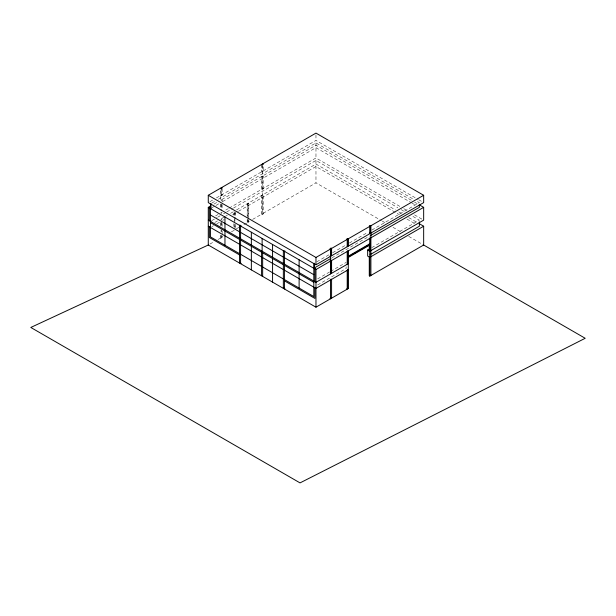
<?xml version="1.0" encoding="UTF-8"?>
<svg xmlns="http://www.w3.org/2000/svg" width="616" height="616" viewBox="0 0 616 616"><rect width="100%" height="100%" fill="white"/><g stroke="black" fill="none" stroke-linecap="round" stroke-linejoin="round"><path stroke-width="0.46" stroke-dasharray="3.08 2.31" d="M209.91 201.671L213.175 199.784M216.439 197.898L315.97 140.433L417.864 199.261M220.52 195.541L221.059 195.85L222.137 195.226L222.137 187.895M261.584 164.495L261.584 171.833L262.123 172.141L263.194 171.525L263.194 164.187M211.796 203.064L215.13 201.139M218.464 199.214L315.97 142.92L413.559 199.268M213.991 204.058L217.255 202.171M221.059 200.593L222.137 199.977L222.137 203.626M262.123 176.892L263.194 176.268L263.194 189.058L262.123 189.682L261.584 189.366L261.584 176.576L262.123 176.892L262.123 189.682M211.796 207.808L215.13 205.883M215.97 205.405L219.296 203.48M222.63 201.555L315.97 147.671L411.08 202.579M215.623 215.9L218.072 214.491M225.764 210.048L228.267 208.608M229.098 208.123L315.97 157.973L400.462 206.753M211.796 220.597L216.801 217.71M217.633 217.232L220.135 215.785M223.469 213.86L225.964 212.42M226.796 211.935L232.632 208.57M233.464 208.093L315.97 160.46L397.851 207.731M214.807 222.453L218.072 220.566M224.871 216.647L220.52 219.15L221.059 219.465L222.137 218.842L221.598 218.526L221.598 221.352M225.687 216.17L227.319 215.23M230.584 213.344L233.849 211.457L233.849 215.215M236.559 209.894L315.97 164.049L395.495 209.964M247.178 215.977L247.178 203.765L247.717 204.073L248.795 203.449L248.795 219.427M261.584 214.237L261.584 195.449L262.123 195.757L263.194 195.133L263.194 213.929L262.123 214.553L261.584 214.237L250.75 220.49M211.796 226.673L213.467 225.71M216.801 223.785L221.799 220.905M222.63 220.42L224.301 219.458M232.632 214.645L237.63 211.758M238.469 211.28L315.97 166.536L399.499 214.761M209.91 244.075L213.991 241.718M218.072 239.362L222.137 237.637L222.137 235.751M221.598 235.443L221.598 237.322L223.231 236.382M231.4 231.662L235.466 229.937M239.008 227.273L234.927 229.629L234.927 223.993M243.913 224.44L248.795 222.245L248.795 220.366M248.256 220.058L248.256 221.937L249.919 220.975M262.662 165.712L262.662 213.621L315.97 182.844L381.412 220.628M316.855 261.792L329.352 254.57M332.686 252.645L346.015 244.952M349.349 243.027L367.683 232.44M371.848 230.037L419.35 202.61L416.87 201.178M331.855 257.873L369.354 236.228M317.61 278.886L329.83 271.833M330.646 271.363L346.123 262.424M371.764 247.624L419.35 220.143L411.08 215.369M317.61 284.962L346.123 268.507L346.123 266.767M418.688 199.738L423.662 202.61M411.234 200.185L315.97 145.184L220.52 200.285L220.52 189.12M414.545 202.094L417.864 204.011M411.912 203.057L416.046 205.444M403.78 208.67L407.091 210.58M414.545 214.884L423.662 220.143M401.155 209.64L405.29 212.027M398.806 211.873L401.293 213.313M408.747 217.617L417.032 222.399M406.945 219.065L415.215 223.839M382.243 221.105L385.554 223.015M393.008 227.319L400.462 231.624M408.747 236.405L423.662 245.014M262.662 171.209L263.194 171.525M262.662 175.96L263.194 176.268M262.662 188.75L263.194 189.058M262.662 194.825L263.194 195.133M248.795 203.449L248.256 203.141L248.256 219.119M262.662 213.621L263.194 213.929M222.137 195.226L221.598 194.918L221.598 187.58M221.598 199.661L222.137 199.977M248.256 221.937L248.795 222.245M221.598 212.451L222.137 212.766L221.059 213.382L221.059 211.558M221.598 237.322L222.137 237.637M315.97 134.935L315.97 140.433M315.97 142.92L315.97 157.973M315.97 160.46L315.97 182.844M262.123 164.811L262.123 172.141M262.123 195.757L262.123 214.553M247.717 204.073L247.717 218.172M247.717 219.111L247.717 222.869M247.178 219.735L247.178 222.553M235.466 212.089L235.466 218.665M235.466 224.301L235.466 228.059M234.927 212.713L234.927 223.054M234.388 211.765L234.388 218.349M234.388 219.288L234.388 223.046M234.388 223.985L234.388 226.804M233.849 223.67L233.849 226.495M222.137 204.543L222.137 209.109M222.137 223.539L222.137 226.357M222.137 231.054L222.137 234.811M221.598 204.227L221.598 210.626M221.598 222.291L221.598 226.049M221.598 229.806L221.598 231.685M221.059 189.428L221.059 195.85M221.059 204.25L221.059 210.641M221.059 222.284L221.059 226.041M221.059 229.799L221.059 231.678M221.059 235.435L221.059 238.253M220.52 203.942L220.52 207.592M220.52 222.907L220.52 225.725M220.52 235.127L220.52 237.945"/><path stroke-width="0.92" d="M208.277 195.28L315.97 133.102L423.662 195.28L423.662 202.61L315.97 264.788L208.277 202.61L208.277 195.28L315.97 257.45L423.662 195.28M369.277 257.003L369.277 275.791L369.816 276.107L369.816 245.014L348.279 257.45L348.279 288.542L315.97 307.192L208.277 245.014L208.277 207.353L210.726 205.944M210.426 208.601L210.965 208.293L210.965 203.542L210.426 203.858L210.426 236.867L239.509 253.653L240.04 253.338M210.426 221.39L210.965 221.082M240.04 225.079L239.509 225.387L239.509 263.047L240.04 262.739M241.118 225.702L240.579 226.01L240.579 263.671L241.118 263.363M240.04 237.868L239.509 238.176L208.277 220.143M240.04 239.108L239.509 239.424L210.426 222.63M240.04 254.585L239.509 254.893L209.348 237.483L209.348 226.842M262.123 251.859L261.584 252.167L261.584 275.791M283.884 250.389L283.345 250.697L283.345 288.357L283.884 288.049M284.954 251.005L284.423 251.32L284.423 288.981L284.954 288.665M283.884 263.178L283.345 263.486L240.579 238.8M283.884 264.418L283.345 264.734L240.579 240.04M331.046 248.125L331.046 255.463L331.585 255.771L331.585 248.433L331.046 248.125L329.968 248.749L330.507 249.056L330.507 273.928M347.74 238.492L347.74 245.823L348.279 246.138L348.279 238.8L347.74 238.492L346.662 239.108L347.201 239.424L347.201 246.754M370.355 275.175L370.894 275.483L370.894 225.741L370.355 225.433L369.277 226.057L369.816 226.365L369.816 233.703L369.277 233.387L370.355 232.763L370.894 233.079M313.814 268.291L331.015 258.358M370.185 235.743L419.35 207.353L419.35 204.512M331.046 260.206L331.046 272.996L331.585 273.304L331.585 260.514L331.046 260.206L329.968 260.83L330.507 261.138M208.277 207.353L315.97 269.531L423.662 207.353L423.662 220.143L369.816 251.236L367.66 249.988L367.66 256.071L369.816 257.311L423.662 226.226L423.662 245.014L585.2 338.284L300.031 482.898L30.8 327.458L208.277 245.014M347.74 251.459L347.74 255.894L348.279 256.21L369.816 243.774L369.816 238.446L369.277 238.138M284.423 264.11L315.97 282.32L348.279 263.671L347.74 263.355L347.74 257.142L369.277 244.706L369.816 245.014M367.66 249.988L369.3 249.041M370.894 250.612L370.355 250.304L369.277 250.928L369.277 244.706M370.124 254.647L419.35 226.226L419.35 221.883M369.816 276.107L423.662 245.014M419.519 204.966L423.662 207.353M419.519 223.831L423.662 226.226M262.662 163.879L263.194 164.187L262.123 164.811L261.584 164.495M370.894 237.822L370.355 237.514L370.355 250.304M369.277 243.466L369.816 243.774M370.355 256.379L370.894 256.687M347.74 250.566L348.279 250.881L348.279 256.21M347.74 257.142L348.279 257.45M221.598 187.58L222.137 187.895L221.059 188.511L220.52 188.203M329.968 256.079L330.507 256.395M210.965 208.293L209.887 207.669L209.348 207.977L209.348 220.767M348.279 288.542L347.74 288.226L347.74 269.438L348.279 269.746L315.97 288.404L284.423 270.185M331.046 279.071L331.585 279.387L331.585 298.175L331.046 297.867M346.662 288.85L347.201 289.166L347.201 270.37M210.426 214.992L239.509 231.785M240.579 232.401L283.345 257.095M284.423 257.711L313.814 274.682M284.423 265.35L313.814 282.32M208.277 226.226L239.509 244.252M240.579 244.875L261.584 257.003M262.662 257.627L283.345 269.562M329.968 298.49L330.507 298.798L330.507 280.003M240.579 254.277L261.584 266.397M262.662 267.021L283.345 278.963M284.423 279.579L313.814 296.55L313.814 263.54L314.353 263.232L314.353 267.975L315.43 268.599L314.892 268.915L314.892 281.704M284.423 280.827L314.892 298.421L314.892 287.78M370.355 225.433L370.355 232.763M347.201 251.505L347.201 264.295M315.97 257.45L315.97 264.788M315.97 269.531L315.97 307.192M299.114 259.806L299.114 272.595M299.114 273.835L299.114 288.065M272.572 244.483L272.572 257.272M272.572 258.512L272.572 282.143M262.662 252.791L262.662 276.415M262.123 238.446L262.123 251.236M251.351 232.224L251.351 245.014M251.351 246.261L251.351 269.885M224.963 216.994L224.963 229.783M224.963 231.031L224.963 245.26"/></g></svg>
